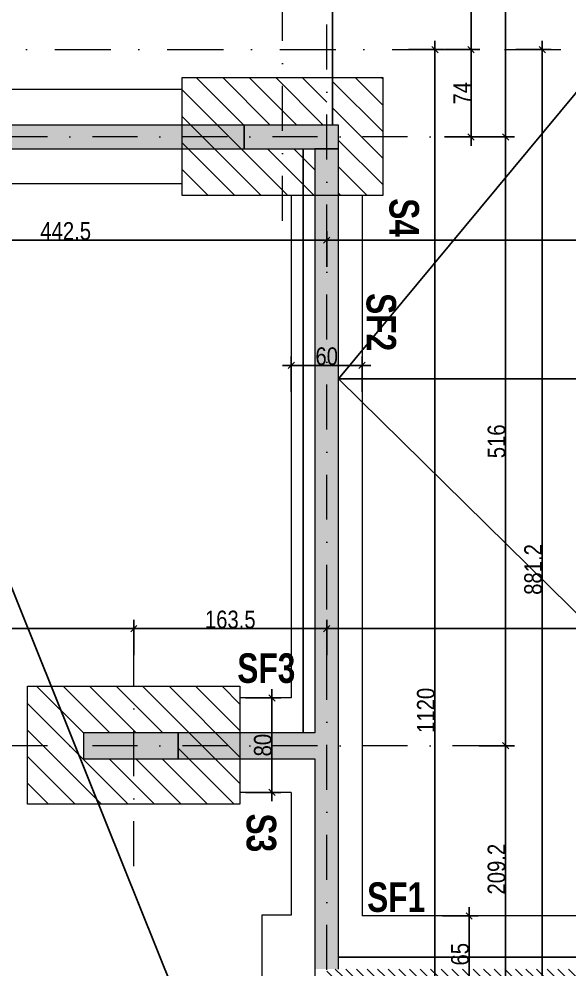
# Model space of a CAD drawing. Header units: centimetres. Extents: x -4990 to 114398, y -61489 to -12305.
# Drawn here: x 66521 to 66987, y -20483 to -19678 of the extents above; entities that cross this region are included whole.
import ezdxf
from ezdxf.enums import TextEntityAlignment as Align

# ---------------------------------------------------------------- set-up
doc = ezdxf.new("R2010")
doc.units = ezdxf.units.CM
doc.header["$LTSCALE"] = 0.5
for name, pattern in [('CACHEX2', [19.05, 12.7, -6.35]), ('TIRETPT2', [12.7, 6.35, -3.175, 0, -3.175]), ('TIRETPTX2', [50.8, 25.4, -12.7, 0, -12.7])]:
    doc.linetypes.add(name, pattern=pattern)
doc.layers.get('DEFPOINTS').update_dxf_attribs({"linetype": 'CONTINUOUS'})
for name, color, linetype in [('01_cote_gen', 4, 'CONTINUOUS'), ('01_poch_murs', 253, 'CONTINUOUS'), ('01_poch_poteaux', 250, 'CONTINUOUS'), ('01_poch_Semelles', 253, 'CONTINUOUS'), ('01_texte', 230, 'CONTINUOUS'), ('AA_COTES', 2, 'CONTINUOUS')]:
    doc.layers.add(name, color=color, linetype=linetype)
for name, color, linetype, lineweight in [('01_murs_coup', 5, 'CONTINUOUS', 60), ('01_sem', 42, 'CONTINUOUS', 15), ('01_tram_axes', 2, 'TIRETPTX2', 9)]:
    doc.layers.add(name, color=color, linetype=linetype, lineweight=lineweight)
doc.styles.add('impact', font='impact.ttf')
doc.styles.add('STYLE2', font='ARIALN.TTF')
doc.dimstyles.new('JB50', dxfattribs={"dimscale": 0.1, "dimtxt": 150, "dimasz": 15, "dimexe": 0.1, "dimexo": 0.1, "dimgap": 0.09, "dimtad": 1, "dimdec": 1, "dimdsep": 46, "dimtxsty": 'STYLE2', "dimblk1": 'BOND_G', "dimblk2": 'BOND_D', "dimsah": 1, "dimcen": 1.5, "dimdle": 0.01, "dimse1": 1, "dimse2": 1, "dimclrd": 4, "dimclre": 2, "dimclrt": 6, "dimazin": 2, "dimtfac": 2.333333, "dimtdec": 1, "dimtix": 1, "dimtmove": 2, "dimatfit": 3, "dimldrblk": 'BOND_G', "dimfxl": 1, "dimtolj": 1, "dimtzin": 0, "dimarcsym": 0})
pattern_1 = [(315, (86033.132, 37511.667), (11.22532, 11.22532), [])]

# ---------------------------------------------------------------- blocks, each defined once
blk = doc.blocks.new('BOND_G')
at = {"layer": 'AA_COTES', "color": 0}
for p, q in [((0, -5), (0, 15)), ((5, 0), (-5, 0)), ((1.77, 1.77), (-1.77, -1.77))]:
    blk.add_line(p, q, dxfattribs=at)
blk = doc.blocks.new('BOND_D')
at = {"layer": 'AA_COTES', "color": 0}
for p, q in [((5, 0), (-5, 0)), ((-1.77, -1.77), (1.77, 1.77)), ((0, 5), (0, -15))]:
    blk.add_line(p, q, dxfattribs=at)
blk = doc.blocks.new('*D1118')
at = {"layer": '01_cote_gen', "color": 4, "lineweight": -2, "transparency": 16777216}
blk.add_line((66933.1, -19307.37), (66933.1, -19776.37), dxfattribs=at)
at = {"layer": 'DEFPOINTS', "color": 0, "transparency": 16777216}
for p in [(66910.6, -19305.87), (66910.6, -19777.87), (66933.1, -19777.87)]:
    blk.add_point(p, dxfattribs=at)
at = {"layer": '01_cote_gen', "color": 4, "lineweight": -2, "transparency": 16777216, "xscale": 1.5, "yscale": 1.5, "zscale": 1.5}
for name, p, rotation in [('BOND_G', (66933.1, -19305.87), 90), ('BOND_D', (66933.1, -19777.87), 270)]:
    blk.add_blockref(name, p, dxfattribs=dict(at, rotation=rotation))
at = {"layer": '01_cote_gen', "color": 6, "transparency": 16777216, "insert": (66925.56, -19541.87), "char_height": 15, "attachment_point": 5, "rotation": 90, "style": 'STYLE2'}
blk.add_mtext('\\A1;472', dxfattribs=at)
blk = doc.blocks.new('*D1119')
at = {"layer": '01_cote_gen', "color": 4, "lineweight": -2, "transparency": 16777216}
blk.add_line((66933.1, -19779.37), (66933.1, -20292.37), dxfattribs=at)
at = {"layer": 'DEFPOINTS', "color": 0, "transparency": 16777216}
for p in [(66910.6, -19777.87), (66910.6, -20293.87), (66933.1, -20293.87)]:
    blk.add_point(p, dxfattribs=at)
at = {"layer": '01_cote_gen', "color": 4, "lineweight": -2, "transparency": 16777216, "xscale": 1.5, "yscale": 1.5, "zscale": 1.5}
for name, p, rotation in [('BOND_G', (66933.1, -19777.87), 90), ('BOND_D', (66933.1, -20293.87), 270)]:
    blk.add_blockref(name, p, dxfattribs=dict(at, rotation=rotation))
at = {"layer": '01_cote_gen', "color": 6, "transparency": 16777216, "insert": (66925.43, -20035.87), "char_height": 15, "attachment_point": 5, "rotation": 90, "style": 'STYLE2'}
blk.add_mtext('\\A1;516', dxfattribs=at)
blk = doc.blocks.new('*D1120')
at = {"layer": '01_cote_gen', "color": 4, "lineweight": -2, "transparency": 16777216}
blk.add_line((66933.1, -20295.37), (66933.1, -20501.56), dxfattribs=at)
at = {"layer": 'DEFPOINTS', "color": 0, "transparency": 16777216}
for p in [(66910.6, -20293.87), (66929.87, -20503.06), (66933.1, -20503.06)]:
    blk.add_point(p, dxfattribs=at)
at = {"layer": '01_cote_gen', "color": 4, "lineweight": -2, "transparency": 16777216, "xscale": 1.5, "yscale": 1.5, "zscale": 1.5}
for name, p, rotation in [('BOND_G', (66933.1, -20293.87), 90), ('BOND_D', (66933.1, -20503.06), 270)]:
    blk.add_blockref(name, p, dxfattribs=dict(at, rotation=rotation))
at = {"layer": '01_cote_gen', "color": 6, "transparency": 16777216, "insert": (66925.43, -20398.46), "char_height": 15, "attachment_point": 5, "rotation": 90, "style": 'STYLE2'}
blk.add_mtext('\\A1;209.2', dxfattribs=at)
blk = doc.blocks.new('*D1154')
at = {"layer": '01_cote_gen', "color": 4, "lineweight": -2, "transparency": 16777216}
blk.add_line((66903.83, -19307.37), (66903.83, -19702.36), dxfattribs=at)
at = {"layer": 'DEFPOINTS', "color": 0, "transparency": 16777216}
for p in [(66896.33, -19305.87), (66880.9, -19703.86), (66903.83, -19703.86)]:
    blk.add_point(p, dxfattribs=at)
at = {"layer": '01_cote_gen', "color": 4, "lineweight": -2, "transparency": 16777216, "xscale": 1.5, "yscale": 1.5, "zscale": 1.5}
for name, p, rotation in [('BOND_G', (66903.83, -19305.87), 90), ('BOND_D', (66903.83, -19703.86), 270)]:
    blk.add_blockref(name, p, dxfattribs=dict(at, rotation=rotation))
at = {"layer": '01_cote_gen', "color": 6, "transparency": 16777216, "insert": (66896.16, -19504.87), "char_height": 15, "attachment_point": 5, "rotation": 90, "style": 'STYLE2'}
blk.add_mtext('\\A1;398', dxfattribs=at)
blk = doc.blocks.new('*D1155')
at = {"layer": '01_cote_gen', "color": 4, "lineweight": -2, "transparency": 16777216}
blk.add_line((66903.83, -19705.36), (66903.83, -19776.37), dxfattribs=at)
at = {"layer": 'DEFPOINTS', "color": 0, "transparency": 16777216}
for p in [(66864.86, -19703.86), (66903.83, -19777.87), (66904.53, -19777.87)]:
    blk.add_point(p, dxfattribs=at)
at = {"layer": '01_cote_gen', "color": 4, "lineweight": -2, "transparency": 16777216, "xscale": 1.5, "yscale": 1.5, "zscale": 1.5}
for name, p, rotation in [('BOND_G', (66903.83, -19703.86), 90), ('BOND_D', (66903.83, -19777.87), 270)]:
    blk.add_blockref(name, p, dxfattribs=dict(at, rotation=rotation))
at = {"layer": '01_cote_gen', "color": 6, "transparency": 16777216, "insert": (66896.32, -19740.87), "char_height": 15, "attachment_point": 5, "rotation": 90, "style": 'STYLE2'}
blk.add_mtext('\\A1;74', dxfattribs=at)
blk = doc.blocks.new('*D1220')
at = {"layer": '01_cote_gen', "color": 4, "lineweight": -2, "transparency": 16777216}
blk.add_line((66340.4, -19865.41), (66779.9, -19865.41), dxfattribs=at)
at = {"layer": 'DEFPOINTS', "color": 0, "transparency": 16777216}
for p in [(66781.4, -19865.41), (66781.4, -19932.21), (66338.9, -19951.3)]:
    blk.add_point(p, dxfattribs=at)
at = {"layer": '01_cote_gen', "color": 4, "lineweight": -2, "transparency": 16777216, "xscale": 1.5, "yscale": 1.5, "zscale": 1.5, "rotation": 180}
blk.add_blockref('BOND_G', (66338.9, -19865.41), dxfattribs=at)
at = {"layer": '01_cote_gen', "color": 4, "lineweight": -2, "transparency": 16777216, "xscale": 1.5, "yscale": 1.5, "zscale": 1.5}
blk.add_blockref('BOND_D', (66781.4, -19865.41), dxfattribs=at)
at = {"layer": '01_cote_gen', "color": 6, "transparency": 16777216, "insert": (66560.15, -19857.75), "char_height": 15, "attachment_point": 5, "style": 'STYLE2'}
blk.add_mtext('\\A1;442.5', dxfattribs=at)
blk = doc.blocks.new('*D1221')
at = {"layer": '01_cote_gen', "color": 4, "lineweight": -2, "transparency": 16777216}
blk.add_line((66782.9, -19865.41), (67309.9, -19865.41), dxfattribs=at)
at = {"layer": 'DEFPOINTS', "color": 0, "transparency": 16777216}
for p in [(67311.4, -19865.41), (67311.4, -19910.45), (66781.4, -19924.91)]:
    blk.add_point(p, dxfattribs=at)
at = {"layer": '01_cote_gen', "color": 4, "lineweight": -2, "transparency": 16777216, "xscale": 1.5, "yscale": 1.5, "zscale": 1.5, "rotation": 180}
blk.add_blockref('BOND_G', (66781.4, -19865.41), dxfattribs=at)
at = {"layer": '01_cote_gen', "color": 4, "lineweight": -2, "transparency": 16777216, "xscale": 1.5, "yscale": 1.5, "zscale": 1.5}
blk.add_blockref('BOND_D', (67311.4, -19865.41), dxfattribs=at)
at = {"layer": '01_cote_gen', "color": 6, "transparency": 16777216, "insert": (67046.4, -19857.75), "char_height": 15, "attachment_point": 5, "style": 'STYLE2'}
blk.add_mtext('\\A1;530', dxfattribs=at)
blk = doc.blocks.new('*D1232')
at = {"layer": '01_cote_gen', "color": 4, "lineweight": -2, "transparency": 16777216}
blk.add_line((66340.4, -20194.63), (66616.4, -20194.63), dxfattribs=at)
at = {"layer": 'DEFPOINTS', "color": 0, "transparency": 16777216}
for p in [(66338.9, -20187.13), (66617.9, -20192.53), (66617.9, -20194.63)]:
    blk.add_point(p, dxfattribs=at)
at = {"layer": '01_cote_gen', "color": 4, "lineweight": -2, "transparency": 16777216, "xscale": 1.5, "yscale": 1.5, "zscale": 1.5, "rotation": 180}
blk.add_blockref('BOND_G', (66338.9, -20194.63), dxfattribs=at)
at = {"layer": '01_cote_gen', "color": 4, "lineweight": -2, "transparency": 16777216, "xscale": 1.5, "yscale": 1.5, "zscale": 1.5}
blk.add_blockref('BOND_D', (66617.9, -20194.63), dxfattribs=at)
at = {"layer": '01_cote_gen', "color": 6, "transparency": 16777216, "insert": (66478.4, -20186.96), "char_height": 15, "attachment_point": 5, "style": 'STYLE2'}
blk.add_mtext('\\A1;279', dxfattribs=at)
blk = doc.blocks.new('*D1233')
at = {"layer": '01_cote_gen', "color": 4, "lineweight": -2, "transparency": 16777216}
blk.add_line((66619.4, -20194.63), (66779.9, -20194.63), dxfattribs=at)
at = {"layer": 'DEFPOINTS', "color": 0, "transparency": 16777216}
for p in [(66781.4, -20194.63), (66617.9, -20217.13), (66781.4, -20239.14)]:
    blk.add_point(p, dxfattribs=at)
at = {"layer": '01_cote_gen', "color": 4, "lineweight": -2, "transparency": 16777216, "xscale": 1.5, "yscale": 1.5, "zscale": 1.5, "rotation": 180}
blk.add_blockref('BOND_G', (66617.9, -20194.63), dxfattribs=at)
at = {"layer": '01_cote_gen', "color": 4, "lineweight": -2, "transparency": 16777216, "xscale": 1.5, "yscale": 1.5, "zscale": 1.5}
blk.add_blockref('BOND_D', (66781.4, -20194.63), dxfattribs=at)
at = {"layer": '01_cote_gen', "color": 6, "transparency": 16777216, "insert": (66699.65, -20186.96), "char_height": 15, "attachment_point": 5, "style": 'STYLE2'}
blk.add_mtext('\\A1;163.5', dxfattribs=at)
blk = doc.blocks.new('*D1234')
at = {"layer": '01_cote_gen', "color": 4, "lineweight": -2, "transparency": 16777216}
blk.add_line((66782.9, -20194.63), (67309.9, -20194.63), dxfattribs=at)
at = {"layer": 'DEFPOINTS', "color": 0, "transparency": 16777216}
for p in [(67311.4, -20194.63), (66781.4, -20238.17), (67311.4, -20268.96)]:
    blk.add_point(p, dxfattribs=at)
at = {"layer": '01_cote_gen', "color": 4, "lineweight": -2, "transparency": 16777216, "xscale": 1.5, "yscale": 1.5, "zscale": 1.5, "rotation": 180}
blk.add_blockref('BOND_G', (66781.4, -20194.63), dxfattribs=at)
at = {"layer": '01_cote_gen', "color": 4, "lineweight": -2, "transparency": 16777216, "xscale": 1.5, "yscale": 1.5, "zscale": 1.5}
blk.add_blockref('BOND_D', (67311.4, -20194.63), dxfattribs=at)
at = {"layer": '01_cote_gen', "color": 6, "transparency": 16777216, "insert": (67046.4, -20186.96), "char_height": 15, "attachment_point": 5, "style": 'STYLE2'}
blk.add_mtext('\\A1;530', dxfattribs=at)
blk = doc.blocks.new('*D1299')
at = {"layer": '01_cote_gen', "color": 4, "lineweight": -2, "transparency": 16777216}
blk.add_line((66873.19, -19705.36), (66873.19, -20822.41), dxfattribs=at)
at = {"layer": 'DEFPOINTS', "color": 0, "transparency": 16777216}
for p in [(66859.17, -19703.86), (66791.4, -20823.91), (66873.19, -20823.91)]:
    blk.add_point(p, dxfattribs=at)
at = {"layer": '01_cote_gen', "color": 4, "lineweight": -2, "transparency": 16777216, "xscale": 1.5, "yscale": 1.5, "zscale": 1.5}
for name, p, rotation in [('BOND_G', (66873.19, -19703.86), 90), ('BOND_D', (66873.19, -20823.91), 270)]:
    blk.add_blockref(name, p, dxfattribs=dict(at, rotation=rotation))
at = {"layer": '01_cote_gen', "color": 6, "transparency": 16777216, "insert": (66865.52, -20263.89), "char_height": 15, "attachment_point": 5, "rotation": 90, "style": 'STYLE2'}
blk.add_mtext('\\A1;1120', dxfattribs=at)
blk = doc.blocks.new('*D1300')
at = {"layer": '01_cote_gen', "color": 4, "lineweight": -2, "transparency": 16777216}
blk.add_line((66964.13, -19705.36), (66964.13, -20583.56), dxfattribs=at)
at = {"layer": 'DEFPOINTS', "color": 0, "transparency": 16777216}
for p in [(66961.95, -19703.86), (66961.95, -20585.06), (66964.13, -20585.06)]:
    blk.add_point(p, dxfattribs=at)
at = {"layer": '01_cote_gen', "color": 4, "lineweight": -2, "transparency": 16777216, "xscale": 1.5, "yscale": 1.5, "zscale": 1.5}
for name, p, rotation in [('BOND_G', (66964.13, -19703.86), 90), ('BOND_D', (66964.13, -20585.06), 270)]:
    blk.add_blockref(name, p, dxfattribs=dict(at, rotation=rotation))
at = {"layer": '01_cote_gen', "color": 6, "transparency": 16777216, "insert": (66956.46, -20144.46), "char_height": 15, "attachment_point": 5, "rotation": 90, "style": 'STYLE2'}
blk.add_mtext('\\A1;881.2', dxfattribs=at)
blk = doc.blocks.new('*D1313')
at = {"layer": '01_cote_gen', "color": 4, "lineweight": -2, "transparency": 16777216}
blk.add_line((66752.9, -19971.55), (66809.9, -19971.55), dxfattribs=at)
at = {"layer": 'DEFPOINTS', "color": 0, "transparency": 16777216}
for p in [(66751.4, -19963.15), (66811.4, -19968.4), (66811.4, -19971.55)]:
    blk.add_point(p, dxfattribs=at)
at = {"layer": '01_cote_gen', "color": 4, "lineweight": -2, "transparency": 16777216, "xscale": 1.5, "yscale": 1.5, "zscale": 1.5, "rotation": 180}
blk.add_blockref('BOND_G', (66751.4, -19971.55), dxfattribs=at)
at = {"layer": '01_cote_gen', "color": 4, "lineweight": -2, "transparency": 16777216, "xscale": 1.5, "yscale": 1.5, "zscale": 1.5}
blk.add_blockref('BOND_D', (66811.4, -19971.55), dxfattribs=at)
at = {"layer": '01_cote_gen', "color": 6, "transparency": 16777216, "insert": (66781.4, -19963.88), "char_height": 15, "attachment_point": 5, "style": 'STYLE2'}
blk.add_mtext('\\A1;60', dxfattribs=at)
blk = doc.blocks.new('*D1314')
at = {"layer": '01_cote_gen', "color": 4, "lineweight": -2, "transparency": 16777216}
blk.add_line((66735.02, -20254.85), (66735.02, -20331.85), dxfattribs=at)
at = {"layer": 'DEFPOINTS', "color": 0, "transparency": 16777216}
for p in [(66724.09, -20253.35), (66726.6, -20333.35), (66735.02, -20333.35)]:
    blk.add_point(p, dxfattribs=at)
at = {"layer": '01_cote_gen', "color": 4, "lineweight": -2, "transparency": 16777216, "xscale": 1.5, "yscale": 1.5, "zscale": 1.5}
for name, p, rotation in [('BOND_G', (66735.02, -20253.35), 90), ('BOND_D', (66735.02, -20333.35), 270)]:
    blk.add_blockref(name, p, dxfattribs=dict(at, rotation=rotation))
at = {"layer": '01_cote_gen', "color": 6, "transparency": 16777216, "insert": (66727.36, -20293.35), "char_height": 15, "attachment_point": 5, "rotation": 90, "style": 'STYLE2'}
blk.add_mtext('\\A1;80', dxfattribs=at)
blk = doc.blocks.new('*D1333')
at = {"layer": '01_cote_gen', "color": 4, "lineweight": -2, "transparency": 16777216}
blk.add_line((66902.16, -20439.54), (66902.16, -20501.56), dxfattribs=at)
at = {"layer": 'DEFPOINTS', "color": 0, "transparency": 16777216}
for p in [(66891.57, -20438.04), (66891.57, -20503.06), (66902.16, -20503.06)]:
    blk.add_point(p, dxfattribs=at)
at = {"layer": '01_cote_gen', "color": 4, "lineweight": -2, "transparency": 16777216, "xscale": 1.5, "yscale": 1.5, "zscale": 1.5}
for name, p, rotation in [('BOND_G', (66902.16, -20438.04), 90), ('BOND_D', (66902.16, -20503.06), 270)]:
    blk.add_blockref(name, p, dxfattribs=dict(at, rotation=rotation))
at = {"layer": '01_cote_gen', "color": 6, "transparency": 16777216, "insert": (66894.49, -20470.55), "char_height": 15, "attachment_point": 5, "rotation": 90, "style": 'STYLE2'}
blk.add_mtext('\\A1;65', dxfattribs=at)

msp = doc.modelspace()

# ---------------------------------------------------------------- hatches: boundary and pattern name
at = {"layer": '01_poch_murs'}
h = msp.add_hatch(dxfattribs=at)
h.set_pattern_fill('ANSI31', color=256, scale=2, angle=-90)
h.set_pattern_definition([(315, (86033.132, 37511.667), (4.49012806, 4.49012806), [])])
h.paths.add_polyline_path([(67311.405, -20503.059), (67311.403, -19703.865), (67305.403, -19703.865), (67305.405, -20497.059), (66994.401, -20497.059), (66994.401, -20579.059), (66785.401, -20579.059), (66785.401, -20799.155), (66791.401, -20798.889), (66791.401, -20585.059), (67000.401, -20585.059), (67000.401, -20503.059)])
h.paths.add_polyline_path([(67297.405, -20489.059), (67297.403, -19703.865), (67291.403, -19703.865), (67291.405, -20483.059), (66791.401, -20483.059), (66781.401, -20483.059), (66781.401, -20489.059)])
h = msp.add_hatch(color=256, dxfattribs=at)
h.dxf.hatch_style = 1
h.paths.add_polyline_path([(66791.401, -20483.059), (66791.401, -19787.866), (66771.401, -19787.866), (66771.401, -20282.866), (66655.395, -20282.866), (66655.395, -20304.866), (66771.401, -20304.866), (66771.401, -20483.059)])
h.paths.add_polyline_path([(66711.401, -19787.866), (66711.401, -19767.866), (66376.405, -19767.866), (66376.405, -19787.866)])
at = {"layer": '01_poch_poteaux'}
h = msp.add_hatch(color=256, dxfattribs=at)
h.dxf.hatch_style = 1
h.paths.add_polyline_path([(66791.401, -19787.866), (66791.401, -19777.866), (66781.401, -19777.866), (66781.401, -19787.866)])
h.paths.add_polyline_path([(66791.401, -19777.866), (66791.401, -19767.866), (66781.401, -19767.866), (66781.401, -19777.866)])
h.paths.add_polyline_path([(66781.401, -19777.866), (66781.401, -19767.866), (66743.901, -19767.866), (66743.901, -19777.866)])
h.paths.add_polyline_path([(66781.401, -19787.866), (66781.401, -19777.866), (66743.901, -19777.866), (66743.901, -19787.866), (66771.401, -19787.866)])
h.paths.add_polyline_path([(66743.901, -19787.866), (66743.901, -19777.866), (66711.401, -19777.866), (66711.401, -19787.866)])
h.paths.add_polyline_path([(66743.901, -19777.866), (66743.901, -19767.866), (66711.401, -19767.866), (66711.401, -19777.866)])
h = msp.add_hatch(color=256, dxfattribs=at)
h.dxf.hatch_style = 1
h.paths.add_polyline_path([(66655.395, -20293.866), (66655.395, -20282.866), (66617.895, -20282.866), (66617.895, -20293.866)])
h.paths.add_polyline_path([(66655.395, -20304.866), (66655.395, -20293.866), (66617.895, -20293.866), (66617.895, -20304.866)])
h.paths.add_polyline_path([(66617.895, -20304.866), (66617.895, -20293.866), (66575.395, -20293.866), (66575.395, -20304.866)])
h.paths.add_polyline_path([(66617.895, -20293.866), (66617.895, -20282.866), (66575.395, -20282.866), (66575.395, -20293.866)])
at = {"layer": '01_poch_Semelles', "linetype": 'CACHEX2', "ltscale": 2}
h = msp.add_hatch(dxfattribs=at)
h.set_pattern_fill('ANSI31', color=256, scale=5, angle=-90)
h.set_pattern_definition(pattern_1)
h.paths.add_polyline_path([(66828.901, -19777.866), (66828.901, -19727.606), (66786.401, -19727.606), (66786.401, -19767.866), (66791.401, -19767.866), (66791.401, -19777.866)])
h.paths.add_polyline_path([(66828.901, -19827.606), (66828.901, -19777.866), (66791.401, -19777.866), (66791.401, -19827.606)])
h.paths.add_polyline_path([(66781.401, -19767.866), (66781.401, -19727.606), (66743.901, -19727.606), (66743.901, -19767.866)])
h.paths.add_polyline_path([(66743.901, -19767.866), (66743.901, -19727.606), (66658.901, -19727.606), (66658.901, -19767.866)])
h.paths.add_polyline_path([(66743.901, -19827.606), (66743.901, -19787.866), (66658.901, -19787.866), (66658.901, -19827.606)])
h.paths.add_polyline_path([(66761.401, -19827.606), (66761.401, -19787.866), (66743.901, -19787.866), (66743.901, -19827.606)], flags=17)
h.paths.add_polyline_path([(66771.401, -19827.606), (66771.401, -19787.866), (66761.401, -19787.866), (66761.401, -19827.606)], flags=17)
h.paths.add_polyline_path([(66711.401, -19787.866), (66711.401, -19777.866), (66658.901, -19777.866), (66658.901, -19787.866)])
h.paths.add_polyline_path([(66711.401, -19777.866), (66711.401, -19767.866), (66658.901, -19767.866), (66658.901, -19777.866)])
h = msp.add_hatch(dxfattribs=at)
h.set_pattern_fill('ANSI31', color=256, scale=5, angle=-90)
h.set_pattern_definition(pattern_1)
h.paths.add_polyline_path([(66707.895, -20282.866), (66707.895, -20243.346), (66617.895, -20243.346), (66617.895, -20282.866)])
h.paths.add_polyline_path([(66707.895, -20343.346), (66707.895, -20304.866), (66617.895, -20304.866), (66617.895, -20343.346)])
h.paths.add_polyline_path([(66617.895, -20343.346), (66617.895, -20304.866), (66575.395, -20304.866), (66575.395, -20293.866), (66568.064, -20293.866), (66587.951, -20343.346)])
h.paths.add_polyline_path([(66617.895, -20282.866), (66617.895, -20243.346), (66547.758, -20243.346), (66568.064, -20293.866), (66575.395, -20293.866), (66575.395, -20282.866)])
h.paths.add_polyline_path([(66587.951, -20343.346), (66568.064, -20293.866), (66527.895, -20293.866), (66527.895, -20343.346)])
h.paths.add_polyline_path([(66568.064, -20293.866), (66547.758, -20243.346), (66527.895, -20243.346), (66527.895, -20293.866)])
h.paths.add_polyline_path([(66655.395, -20282.866), (66655.395, -20293.866), (66707.895, -20293.866), (66707.895, -20282.866)])
h.paths.add_polyline_path([(66655.395, -20293.866), (66655.395, -20304.866), (66707.895, -20304.866), (66707.895, -20293.866)])

# ---------------------------------------------------------------- linework, layer by layer
at = {"layer": '01_murs_coup', "linetype": 'TIRETPT2', "lineweight": 0, "ltscale": 15}
msp.add_line((65883.407, -19703.865), (67643.663, -19703.865), dxfattribs=at)
at = {"layer": '01_murs_coup', "linetype": 'Continuous', "lineweight": 0}
for p, q in [((66791.401, -19767.866), (66296.405, -19767.866)), ((66791.401, -20483.059), (66791.401, -19767.866)), ((66296.405, -19787.866), (66771.401, -19787.866)), ((66771.401, -19787.866), (66771.401, -20282.866)), ((66771.401, -20282.866), (66575.395, -20282.866)), ((66575.395, -20304.866), (66575.395, -20282.866)), ((66575.395, -20304.866), (66771.401, -20304.866)), ((66771.401, -20304.866), (66771.401, -20503.059))]:
    msp.add_line(p, q, dxfattribs=at)
at = {"layer": '01_poch_poteaux'}
for p, q in [((66711.401, -19767.866), (66711.401, -19787.866)), ((66771.401, -19787.866), (66791.401, -19787.866)), ((66655.395, -20304.866), (66655.395, -20282.866))]:
    msp.add_line(p, q, dxfattribs=at)
at = {"layer": '01_sem', "linetype": 'Continuous', "lineweight": 0}
for p, q in [((66658.901, -19737.606), (66438.903, -19737.606)), ((66658.901, -19817.606), (66438.903, -19817.606)), ((66751.401, -19827.606), (66751.401, -20253.346)), ((66811.401, -19827.606), (66811.401, -20438.039)), ((66751.401, -20253.346), (66707.895, -20253.346)), ((66751.401, -20333.346), (66707.895, -20333.346)), ((66751.401, -20333.346), (66751.401, -20437.539)), ((67246.405, -20438.039), (66811.401, -20438.039))]:
    msp.add_line(p, q, dxfattribs=at)
for points in [[(66828.901, -19727.606), (66828.901, -19827.606), (66658.901, -19827.606), (66658.901, -19727.606)], [(66707.895, -20243.346), (66707.895, -20343.346), (66527.895, -20343.346), (66527.895, -20243.346)]]:
    msp.add_lwpolyline(points, close=True, dxfattribs=at)
msp.add_lwpolyline([(66751.401, -20437.539), (66726.401, -20437.539), (66726.401, -20761.212)], dxfattribs=at)
at = {"layer": '01_texte'}
for p, q in [((66786.401, -19315.866), (66786.401, -19767.866)), ((66761.401, -19787.866), (66761.401, -20282.866)), ((67033.698, -20221.486), (66791.401, -19983.059)), ((66507.063, -20142.096), (66771.401, -20799.776)), ((67281.405, -20473.059), (66791.401, -20473.059))]:
    msp.add_line(p, q, dxfattribs=at)
at = {"layer": '01_texte', "linetype": 'Continuous', "ltscale": 4}
for p in [(67036.32, -19687.982), (67291.405, -19983.059)]:
    msp.add_line(p, (66791.401, -19983.059), dxfattribs=at)
at = {"layer": '01_tram_axes', "linetype": 'TIRETPTX2', "ltscale": 3}
for p, q in [((66743.901, -19849.014), (66743.901, -19208.444)), ((66781.401, -20712.636), (66781.401, -19462.752)), ((66926.133, -19777.866), (66069.4, -19777.866)), ((66617.895, -20395.989), (66617.895, -20192.53)), ((66926.133, -20293.866), (66069.4, -20293.866))]:
    msp.add_line(p, q, dxfattribs=at)

# ---------------------------------------------------------------- texts
at = {"layer": '01_texte', "style": 'impact'}
for s, p in [('S4', (66827.098, -19846.315)), ('S3', (66706.092, -20367.674))]:
    msp.add_text(s, height=25, rotation=270, dxfattribs=at).set_placement(p, align=Align.BOTTOM_CENTER)
msp.add_text('SF2', height=25, rotation=270, dxfattribs=at).set_placement((66815.164, -19910.292))
for s, p in [('SF3', (66705.627, -20240.556)), ('SF1', (66815.692, -20434.661))]:
    msp.add_text(s, height=25, dxfattribs=at).set_placement(p)

# ---------------------------------------------------------------- dimensions: what is measured, and where the dimension line sits
at = {"layer": '01_cote_gen'}
for base, p1, p2, picture, middle in [((66903.83, -19703.865), (66896.33, -19305.866), (66880.901, -19703.865), '*D1154', (66896.163, -19504.865)), ((66933.096, -19777.866), (66910.596, -19305.866), (66910.596, -19777.866), '*D1118', (66925.556, -19541.866)), ((66873.192, -20823.913), (66859.167, -19703.865), (66791.401, -20823.913), '*D1299', (66865.525, -20263.889)), ((66903.83, -19777.866), (66864.864, -19703.865), (66904.53, -19777.866), '*D1155', (66896.321, -19740.865)), ((66964.125, -20585.059), (66961.948, -19703.865), (66961.948, -20585.059), '*D1300', (66956.458, -20144.462)), ((66933.096, -20293.866), (66910.596, -19777.866), (66910.596, -20293.866), '*D1119', (66925.428, -20035.866)), ((66735.025, -20333.346), (66724.091, -20253.346), (66726.597, -20333.346), '*D1314', (66727.357, -20293.346)), ((66933.096, -20503.059), (66910.596, -20293.866), (66929.871, -20503.059), '*D1120', (66925.428, -20398.462)), ((66902.156, -20503.059), (66891.575, -20438.039), (66891.575, -20503.059), '*D1333', (66894.488, -20470.549))]:
    dim = msp.add_linear_dim(base=base, p1=p1, p2=p2, angle=270, dimstyle='JB50', dxfattribs=at)
    dim.commit()
    dim.dimension.update_dxf_attribs({"geometry": picture, "text_midpoint": middle})
for base, p1, p2, picture, middle in [((66781.401, -19865.413), (66338.903, -19951.299), (66781.401, -19932.214), '*D1220', (66560.152, -19857.745)), ((67311.403, -19865.413), (66781.401, -19924.911), (67311.403, -19910.451), '*D1221', (67046.402, -19857.745)), ((66811.401, -19971.549), (66751.401, -19963.145), (66811.401, -19968.397), '*D1313', (66781.401, -19963.881)), ((66617.895, -20194.629), (66338.903, -20187.129), (66617.895, -20192.53), '*D1232', (66478.399, -20186.961)), ((66781.401, -20194.629), (66617.895, -20217.129), (66781.401, -20239.142), '*D1233', (66699.648, -20186.961)), ((67311.404, -20194.629), (66781.401, -20238.169), (67311.404, -20268.956), '*D1234', (67046.403, -20186.961))]:
    dim = msp.add_linear_dim(base=base, p1=p1, p2=p2, dimstyle='JB50', dxfattribs=at)
    dim.commit()
    dim.dimension.update_dxf_attribs({"geometry": picture, "text_midpoint": middle})

doc.saveas('drawing.dxf')
